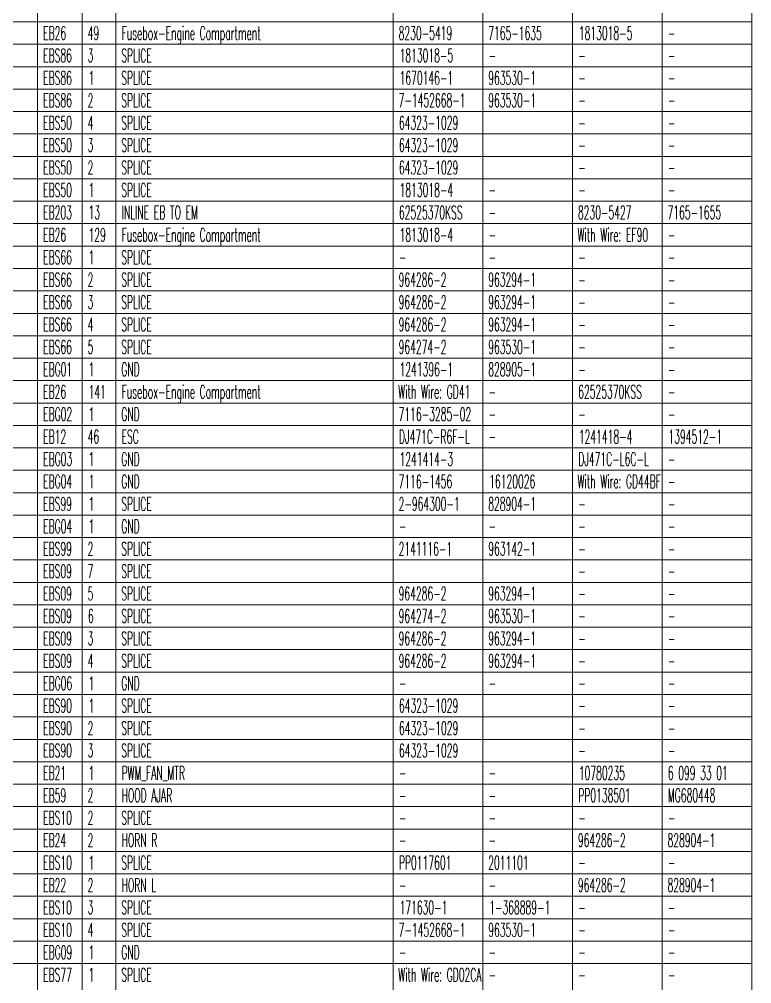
# Model space of a CAD drawing. Header units: inches. Extents: x 47316 to 59086, y 3141 to 11743.
# Drawn here: x 56685.1 to 56848.5, y 9878.5 to 10093.5 of the extents above; entities that cross this region are included whole.
import ezdxf

# ---------------------------------------------------------------- set-up
doc = ezdxf.new("R2010")
doc.units = ezdxf.units.IN
doc.header["$MEASUREMENT"] = 0
doc.styles.get("Standard").update_dxf_attribs({"font": ''})
doc.styles.get('Standard').set_extended_font_data('SimSun')

msp = doc.modelspace()

# ---------------------------------------------------------------- linework, layer by layer
at = {"color": 0, "linetype": 'Continuous', "lineweight": 15}
for p, q in [((56689.11, 9727.95), (56689.11, 10232.95)), ((56699.11, 9727.95), (56699.11, 10232.95)), ((56706.61, 9727.95), (56706.61, 10232.95)), ((56768.5, 9727.95), (56768.5, 10232.95)), ((56788.5, 9727.95), (56788.5, 10232.95)), ((56808.5, 9727.95), (56808.5, 10232.95)), ((56828.5, 9727.95), (56828.5, 10232.95)), ((56848.5, 9727.95), (56848.5, 10232.95)), ((56521.65, 10092.95), (56848.5, 10092.95)), ((56521.65, 10087.95), (56848.5, 10087.95)), ((56521.65, 10082.95), (56848.5, 10082.95)), ((56521.65, 10077.95), (56848.5, 10077.95)), ((56521.65, 10072.95), (56848.5, 10072.95)), ((56521.65, 10067.95), (56848.5, 10067.95)), ((56521.65, 10062.95), (56848.5, 10062.95)), ((56521.65, 10057.95), (56848.5, 10057.95)), ((56521.65, 10052.95), (56848.5, 10052.95)), ((56521.65, 10047.95), (56848.5, 10047.95)), ((56521.65, 10042.95), (56848.5, 10042.95)), ((56521.65, 10037.95), (56848.5, 10037.95)), ((56521.65, 10032.95), (56848.5, 10032.95)), ((56521.65, 10027.95), (56848.5, 10027.95)), ((56521.65, 10022.95), (56848.5, 10022.95)), ((56521.65, 10017.95), (56848.5, 10017.95)), ((56521.65, 10012.95), (56848.5, 10012.95)), ((56521.65, 10007.95), (56848.5, 10007.95)), ((56521.65, 10002.95), (56848.5, 10002.95)), ((56521.65, 9997.95), (56848.5, 9997.95)), ((56521.65, 9992.95), (56848.5, 9992.95)), ((56521.65, 9987.95), (56848.5, 9987.95)), ((56521.65, 9982.95), (56848.5, 9982.95)), ((56521.65, 9977.95), (56848.5, 9977.95)), ((56521.65, 9972.95), (56848.5, 9972.95)), ((56521.65, 9967.95), (56848.5, 9967.95)), ((56521.65, 9962.95), (56848.5, 9962.95)), ((56521.65, 9957.95), (56848.5, 9957.95)), ((56521.65, 9952.95), (56848.5, 9952.95)), ((56521.65, 9947.95), (56848.5, 9947.95)), ((56521.65, 9942.95), (56848.5, 9942.95)), ((56521.65, 9937.95), (56848.5, 9937.95)), ((56521.65, 9932.95), (56848.5, 9932.95)), ((56521.65, 9927.95), (56848.5, 9927.95)), ((56521.65, 9922.95), (56848.5, 9922.95)), ((56521.65, 9917.95), (56848.5, 9917.95)), ((56521.65, 9912.95), (56848.5, 9912.95)), ((56521.65, 9907.95), (56848.5, 9907.95)), ((56521.65, 9902.95), (56848.5, 9902.95)), ((56521.65, 9897.95), (56848.5, 9897.95)), ((56521.65, 9892.95), (56848.5, 9892.95)), ((56521.65, 9887.95), (56848.5, 9887.95)), ((56521.65, 9882.95), (56848.5, 9882.95))]:
    msp.add_line(p, q, dxfattribs=at)

# ---------------------------------------------------------------- texts
at = {"color": 7, "linetype": 'Continuous', "lineweight": 15, "char_height": 3, "attachment_point": 1}
for s, insert, width in [('\\Fromans.shx;\\W0.5000000000;\\T1.0000000000;\\o\\lEB26', (56690.4, 10091.95), 5.7143), ('\\Fromans.shx;\\W0.5000000000;\\T1.0000000000;\\o\\l49', (56700.33, 10091.95), 2.8571), ('\\Fromans.shx;\\W0.5000000000;\\T1.0000000000;\\o\\lFusebox-Engine Compartment', (56707.9, 10091.95), 34.8571), ('\\Fromans.shx;\\W0.5000000000;\\T1.0000000000;\\o\\l8230-5419', (56769.72, 10091.95), 13.2857), ('\\Fromans.shx;\\W0.5000000000;\\T1.0000000000;\\o\\l7165-1635', (56789.72, 10091.95), 13.2857), ('\\Fromans.shx;\\W0.5000000000;\\T1.0000000000;\\o\\l1813018-5', (56809.93, 10091.95), 13.2857), ('\\Fromans.shx;\\W0.5000000000;\\T1.0000000000;\\o\\l-', (56829.79, 10091.95), 1.8571), ('\\Fromans.shx;\\W0.5000000000;\\T1.0000000000;\\o\\lEBS86', (56690.4, 10086.95), 7.1429), ('\\Fromans.shx;\\W0.5000000000;\\T1.0000000000;\\o\\l3', (56700.33, 10086.95), 1.4286), ('\\Fromans.shx;\\W0.5000000000;\\T1.0000000000;\\o\\lSPLICE', (56707.83, 10086.95), 7.5714), ('\\Fromans.shx;\\W0.5000000000;\\T1.0000000000;\\o\\l1813018-5', (56769.93, 10086.95), 13.2857), ('\\Fromans.shx;\\W0.5000000000;\\T1.0000000000;\\o\\l-', (56789.79, 10086.95), 1.8571), ('\\Fromans.shx;\\W0.5000000000;\\T1.0000000000;\\o\\l-', (56809.79, 10086.95), 1.8571), ('\\Fromans.shx;\\W0.5000000000;\\T1.0000000000;\\o\\l-', (56829.79, 10086.95), 1.8571), ('\\Fromans.shx;\\W0.5000000000;\\T1.0000000000;\\o\\lEBS86', (56690.4, 10081.95), 7.1429), ('\\Fromans.shx;\\W0.5000000000;\\T1.0000000000;\\o\\l1', (56700.54, 10081.95), 1.4286), ('\\Fromans.shx;\\W0.5000000000;\\T1.0000000000;\\o\\lSPLICE', (56707.83, 10081.95), 7.5714), ('\\Fromans.shx;\\W0.5000000000;\\T1.0000000000;\\o\\l1670146-1', (56769.93, 10081.95), 13.2857), ('\\Fromans.shx;\\W0.5000000000;\\T1.0000000000;\\o\\l963530-1', (56789.72, 10081.95), 11.8571), ('\\Fromans.shx;\\W0.5000000000;\\T1.0000000000;\\o\\l-', (56809.79, 10081.95), 1.8571), ('\\Fromans.shx;\\W0.5000000000;\\T1.0000000000;\\o\\l-', (56829.79, 10081.95), 1.8571), ('\\Fromans.shx;\\W0.5000000000;\\T1.0000000000;\\o\\lEBS86', (56690.4, 10076.95), 7.1429), ('\\Fromans.shx;\\W0.5000000000;\\T1.0000000000;\\o\\l2', (56700.33, 10076.95), 1.4286), ('\\Fromans.shx;\\W0.5000000000;\\T1.0000000000;\\o\\lSPLICE', (56707.83, 10076.95), 7.5714), ('\\Fromans.shx;\\W0.5000000000;\\T1.0000000000;\\o\\l7-1452668-1', (56769.72, 10076.95), 16.5714), ('\\Fromans.shx;\\W0.5000000000;\\T1.0000000000;\\o\\l963530-1', (56789.72, 10076.95), 11.8571), ('\\Fromans.shx;\\W0.5000000000;\\T1.0000000000;\\o\\l-', (56809.79, 10076.95), 1.8571), ('\\Fromans.shx;\\W0.5000000000;\\T1.0000000000;\\o\\l-', (56829.79, 10076.95), 1.8571), ('\\Fromans.shx;\\W0.5000000000;\\T1.0000000000;\\o\\lEBS50', (56690.4, 10071.95), 7.1429), ('\\Fromans.shx;\\W0.5000000000;\\T1.0000000000;\\o\\l4', (56700.33, 10071.95), 1.4286), ('\\Fromans.shx;\\W0.5000000000;\\T1.0000000000;\\o\\lSPLICE', (56707.83, 10071.95), 7.5714), ('\\Fromans.shx;\\W0.5000000000;\\T1.0000000000;\\o\\l64323-1029', (56769.79, 10071.95), 14.7143), ('\\Fromans.shx;\\W0.5000000000;\\T1.0000000000;\\o\\l-', (56809.79, 10071.95), 1.8571), ('\\Fromans.shx;\\W0.5000000000;\\T1.0000000000;\\o\\l-', (56829.79, 10071.95), 1.8571), ('\\Fromans.shx;\\W0.5000000000;\\T1.0000000000;\\o\\lEBS50', (56690.4, 10066.95), 7.1429), ('\\Fromans.shx;\\W0.5000000000;\\T1.0000000000;\\o\\l3', (56700.33, 10066.95), 1.4286), ('\\Fromans.shx;\\W0.5000000000;\\T1.0000000000;\\o\\lSPLICE', (56707.83, 10066.95), 7.5714), ('\\Fromans.shx;\\W0.5000000000;\\T1.0000000000;\\o\\l64323-1029', (56769.79, 10066.95), 14.7143), ('\\Fromans.shx;\\W0.5000000000;\\T1.0000000000;\\o\\l-', (56809.79, 10066.95), 1.8571), ('\\Fromans.shx;\\W0.5000000000;\\T1.0000000000;\\o\\l-', (56829.79, 10066.95), 1.8571), ('\\Fromans.shx;\\W0.5000000000;\\T1.0000000000;\\o\\lEBS50', (56690.4, 10061.95), 7.1429), ('\\Fromans.shx;\\W0.5000000000;\\T1.0000000000;\\o\\l2', (56700.33, 10061.95), 1.4286), ('\\Fromans.shx;\\W0.5000000000;\\T1.0000000000;\\o\\lSPLICE', (56707.83, 10061.95), 7.5714), ('\\Fromans.shx;\\W0.5000000000;\\T1.0000000000;\\o\\l64323-1029', (56769.79, 10061.95), 14.7143), ('\\Fromans.shx;\\W0.5000000000;\\T1.0000000000;\\o\\l-', (56809.79, 10061.95), 1.8571), ('\\Fromans.shx;\\W0.5000000000;\\T1.0000000000;\\o\\l-', (56829.79, 10061.95), 1.8571), ('\\Fromans.shx;\\W0.5000000000;\\T1.0000000000;\\o\\lEBS50', (56690.4, 10056.95), 7.1429), ('\\Fromans.shx;\\W0.5000000000;\\T1.0000000000;\\o\\l1', (56700.54, 10056.95), 1.4286), ('\\Fromans.shx;\\W0.5000000000;\\T1.0000000000;\\o\\lSPLICE', (56707.83, 10056.95), 7.5714), ('\\Fromans.shx;\\W0.5000000000;\\T1.0000000000;\\o\\l1813018-4', (56769.93, 10056.95), 13.2857), ('\\Fromans.shx;\\W0.5000000000;\\T1.0000000000;\\o\\l-', (56789.79, 10056.95), 1.8571), ('\\Fromans.shx;\\W0.5000000000;\\T1.0000000000;\\o\\l-', (56809.79, 10056.95), 1.8571), ('\\Fromans.shx;\\W0.5000000000;\\T1.0000000000;\\o\\l-', (56829.79, 10056.95), 1.8571), ('\\Fromans.shx;\\W0.5000000000;\\T1.0000000000;\\o\\lEB203', (56690.4, 10051.95), 7.1429), ('\\Fromans.shx;\\W0.5000000000;\\T1.0000000000;\\o\\l13', (56700.54, 10051.95), 2.8571), ('\\Fromans.shx;\\W0.5000000000;\\T1.0000000000;\\o\\lINLINE EB TO EM', (56707.9, 10051.95), 20), ('\\Fromans.shx;\\W0.5000000000;\\T1.0000000000;\\o\\l62525370KSS', (56769.79, 10051.95), 15.7857), ('\\Fromans.shx;\\W0.5000000000;\\T1.0000000000;\\o\\l8230-5427', (56809.72, 10051.95), 13.2857), ('\\Fromans.shx;\\W0.5000000000;\\T1.0000000000;\\o\\l7165-1655', (56829.72, 10051.95), 13.2857), ('\\Fromans.shx;\\W0.5000000000;\\T1.0000000000;\\o\\l-', (56789.79, 10051.95), 1.8571), ('\\Fromans.shx;\\W0.5000000000;\\T1.0000000000;\\o\\lEB26', (56690.4, 10046.95), 5.7143), ('\\Fromans.shx;\\W0.5000000000;\\T1.0000000000;\\o\\l129', (56700.54, 10046.95), 4.2857), ('\\Fromans.shx;\\W0.5000000000;\\T1.0000000000;\\o\\lFusebox-Engine Compartment', (56707.9, 10046.95), 34.8571), ('\\Fromans.shx;\\W0.5000000000;\\T1.0000000000;\\o\\l1813018-4', (56769.93, 10046.95), 13.2857), ('\\Fromans.shx;\\W0.5000000000;\\T1.0000000000;\\o\\lWith Wire: EF90', (56809.65, 10046.95), 18.2143), ('\\Fromans.shx;\\W0.5000000000;\\T1.0000000000;\\o\\l-', (56789.79, 10046.95), 1.8571), ('\\Fromans.shx;\\W0.5000000000;\\T1.0000000000;\\o\\l-', (56829.79, 10046.95), 1.8571), ('\\Fromans.shx;\\W0.5000000000;\\T1.0000000000;\\o\\lEBS66', (56690.4, 10041.95), 7.1429), ('\\Fromans.shx;\\W0.5000000000;\\T1.0000000000;\\o\\l1', (56700.54, 10041.95), 1.4286), ('\\Fromans.shx;\\W0.5000000000;\\T1.0000000000;\\o\\lSPLICE', (56707.83, 10041.95), 7.5714), ('\\Fromans.shx;\\W0.5000000000;\\T1.0000000000;\\o\\l-', (56769.79, 10041.95), 1.8571), ('\\Fromans.shx;\\W0.5000000000;\\T1.0000000000;\\o\\l-', (56789.79, 10041.95), 1.8571), ('\\Fromans.shx;\\W0.5000000000;\\T1.0000000000;\\o\\l-', (56809.79, 10041.95), 1.8571), ('\\Fromans.shx;\\W0.5000000000;\\T1.0000000000;\\o\\l-', (56829.79, 10041.95), 1.8571), ('\\Fromans.shx;\\W0.5000000000;\\T1.0000000000;\\o\\lEBS66', (56690.4, 10036.95), 7.1429), ('\\Fromans.shx;\\W0.5000000000;\\T1.0000000000;\\o\\l2', (56700.33, 10036.95), 1.4286), ('\\Fromans.shx;\\W0.5000000000;\\T1.0000000000;\\o\\lSPLICE', (56707.83, 10036.95), 7.5714), ('\\Fromans.shx;\\W0.5000000000;\\T1.0000000000;\\o\\l964286-2', (56769.72, 10036.95), 11.8571), ('\\Fromans.shx;\\W0.5000000000;\\T1.0000000000;\\o\\l963294-1', (56789.72, 10036.95), 11.8571), ('\\Fromans.shx;\\W0.5000000000;\\T1.0000000000;\\o\\l-', (56809.79, 10036.95), 1.8571), ('\\Fromans.shx;\\W0.5000000000;\\T1.0000000000;\\o\\l-', (56829.79, 10036.95), 1.8571), ('\\Fromans.shx;\\W0.5000000000;\\T1.0000000000;\\o\\lEBS66', (56690.4, 10031.95), 7.1429), ('\\Fromans.shx;\\W0.5000000000;\\T1.0000000000;\\o\\l3', (56700.33, 10031.95), 1.4286), ('\\Fromans.shx;\\W0.5000000000;\\T1.0000000000;\\o\\lSPLICE', (56707.83, 10031.95), 7.5714), ('\\Fromans.shx;\\W0.5000000000;\\T1.0000000000;\\o\\l964286-2', (56769.72, 10031.95), 11.8571), ('\\Fromans.shx;\\W0.5000000000;\\T1.0000000000;\\o\\l963294-1', (56789.72, 10031.95), 11.8571), ('\\Fromans.shx;\\W0.5000000000;\\T1.0000000000;\\o\\l-', (56809.79, 10031.95), 1.8571), ('\\Fromans.shx;\\W0.5000000000;\\T1.0000000000;\\o\\l-', (56829.79, 10031.95), 1.8571), ('\\Fromans.shx;\\W0.5000000000;\\T1.0000000000;\\o\\lEBS66', (56690.4, 10026.95), 7.1429), ('\\Fromans.shx;\\W0.5000000000;\\T1.0000000000;\\o\\l4', (56700.33, 10026.95), 1.4286), ('\\Fromans.shx;\\W0.5000000000;\\T1.0000000000;\\o\\lSPLICE', (56707.83, 10026.95), 7.5714), ('\\Fromans.shx;\\W0.5000000000;\\T1.0000000000;\\o\\l964286-2', (56769.72, 10026.95), 11.8571), ('\\Fromans.shx;\\W0.5000000000;\\T1.0000000000;\\o\\l963294-1', (56789.72, 10026.95), 11.8571), ('\\Fromans.shx;\\W0.5000000000;\\T1.0000000000;\\o\\l-', (56809.79, 10026.95), 1.8571), ('\\Fromans.shx;\\W0.5000000000;\\T1.0000000000;\\o\\l-', (56829.79, 10026.95), 1.8571), ('\\Fromans.shx;\\W0.5000000000;\\T1.0000000000;\\o\\lEBS66', (56690.4, 10021.95), 7.1429), ('\\Fromans.shx;\\W0.5000000000;\\T1.0000000000;\\o\\l5', (56700.33, 10021.95), 1.4286), ('\\Fromans.shx;\\W0.5000000000;\\T1.0000000000;\\o\\lSPLICE', (56707.83, 10021.95), 7.5714), ('\\Fromans.shx;\\W0.5000000000;\\T1.0000000000;\\o\\l964274-2', (56769.72, 10021.95), 11.8571), ('\\Fromans.shx;\\W0.5000000000;\\T1.0000000000;\\o\\l963530-1', (56789.72, 10021.95), 11.8571), ('\\Fromans.shx;\\W0.5000000000;\\T1.0000000000;\\o\\l-', (56809.79, 10021.95), 1.8571), ('\\Fromans.shx;\\W0.5000000000;\\T1.0000000000;\\o\\l-', (56829.79, 10021.95), 1.8571), ('\\Fromans.shx;\\W0.5000000000;\\T1.0000000000;\\o\\lEBG01', (56690.4, 10016.95), 7.2143), ('\\Fromans.shx;\\W0.5000000000;\\T1.0000000000;\\o\\l1', (56700.54, 10016.95), 1.4286), ('\\Fromans.shx;\\W0.5000000000;\\T1.0000000000;\\o\\lGND', (56707.83, 10016.95), 4.5714), ('\\Fromans.shx;\\W0.5000000000;\\T1.0000000000;\\o\\l1241396-1', (56769.93, 10016.95), 13.2857), ('\\Fromans.shx;\\W0.5000000000;\\T1.0000000000;\\o\\l828905-1', (56789.72, 10016.95), 11.8571), ('\\Fromans.shx;\\W0.5000000000;\\T1.0000000000;\\o\\l-', (56809.79, 10016.95), 1.8571), ('\\Fromans.shx;\\W0.5000000000;\\T1.0000000000;\\o\\l-', (56829.79, 10016.95), 1.8571), ('\\Fromans.shx;\\W0.5000000000;\\T1.0000000000;\\o\\lEB26', (56690.4, 10011.95), 5.7143), ('\\Fromans.shx;\\W0.5000000000;\\T1.0000000000;\\o\\l141', (56700.54, 10011.95), 4.2857), ('\\Fromans.shx;\\W0.5000000000;\\T1.0000000000;\\o\\lFusebox-Engine Compartment', (56707.9, 10011.95), 34.8571), ('\\Fromans.shx;\\W0.5000000000;\\T1.0000000000;\\o\\lWith Wire: GD41', (56769.65, 10011.95), 18.5714), ('\\Fromans.shx;\\W0.5000000000;\\T1.0000000000;\\o\\l62525370KSS', (56809.79, 10011.95), 15.7857), ('\\Fromans.shx;\\W0.5000000000;\\T1.0000000000;\\o\\l-', (56789.79, 10011.95), 1.8571), ('\\Fromans.shx;\\W0.5000000000;\\T1.0000000000;\\o\\l-', (56829.79, 10011.95), 1.8571), ('\\Fromans.shx;\\W0.5000000000;\\T1.0000000000;\\o\\lEBG02', (56690.4, 10006.95), 7.2143), ('\\Fromans.shx;\\W0.5000000000;\\T1.0000000000;\\o\\l1', (56700.54, 10006.95), 1.4286), ('\\Fromans.shx;\\W0.5000000000;\\T1.0000000000;\\o\\lGND', (56707.83, 10006.95), 4.5714), ('\\Fromans.shx;\\W0.5000000000;\\T1.0000000000;\\o\\l7116-3285-02', (56769.72, 10006.95), 18), ('\\Fromans.shx;\\W0.5000000000;\\T1.0000000000;\\o\\l-', (56789.79, 10006.95), 1.8571), ('\\Fromans.shx;\\W0.5000000000;\\T1.0000000000;\\o\\l-', (56809.79, 10006.95), 1.8571), ('\\Fromans.shx;\\W0.5000000000;\\T1.0000000000;\\o\\l-', (56829.79, 10006.95), 1.8571), ('\\Fromans.shx;\\W0.5000000000;\\T1.0000000000;\\o\\lEB12', (56690.4, 10001.95), 5.7143), ('\\Fromans.shx;\\W0.5000000000;\\T1.0000000000;\\o\\l46', (56700.33, 10001.95), 2.8571), ('\\Fromans.shx;\\W0.5000000000;\\T1.0000000000;\\o\\lESC', (56707.9, 10001.95), 4.2857), ('\\Fromans.shx;\\W0.5000000000;\\T1.0000000000;\\o\\lDJ471C-R6F-L', (56769.79, 10001.95), 17.5714), ('\\Fromans.shx;\\W0.5000000000;\\T1.0000000000;\\o\\l1241418-4', (56809.93, 10001.95), 13.2857), ('\\Fromans.shx;\\W0.5000000000;\\T1.0000000000;\\o\\l1394512-1', (56829.93, 10001.95), 13.2857), ('\\Fromans.shx;\\W0.5000000000;\\T1.0000000000;\\o\\l-', (56789.79, 10001.95), 1.8571), ('\\Fromans.shx;\\W0.5000000000;\\T1.0000000000;\\o\\lEBG03', (56690.4, 9996.95), 7.2143), ('\\Fromans.shx;\\W0.5000000000;\\T1.0000000000;\\o\\l1', (56700.54, 9996.95), 1.4286), ('\\Fromans.shx;\\W0.5000000000;\\T1.0000000000;\\o\\lGND', (56707.83, 9996.95), 4.5714), ('\\Fromans.shx;\\W0.5000000000;\\T1.0000000000;\\o\\l1241414-3', (56769.93, 9996.95), 13.2857), ('\\Fromans.shx;\\W0.5000000000;\\T1.0000000000;\\o\\lDJ471C-L6C-L', (56809.79, 9996.95), 17.5), ('\\Fromans.shx;\\W0.5000000000;\\T1.0000000000;\\o\\l-', (56829.79, 9996.95), 1.8571), ('\\Fromans.shx;\\W0.5000000000;\\T1.0000000000;\\o\\lEBG04', (56690.4, 9991.95), 7.2143), ('\\Fromans.shx;\\W0.5000000000;\\T1.0000000000;\\o\\l1', (56700.54, 9991.95), 1.4286), ('\\Fromans.shx;\\W0.5000000000;\\T1.0000000000;\\o\\lGND', (56707.83, 9991.95), 4.5714), ('\\Fromans.shx;\\W0.5000000000;\\T1.0000000000;\\o\\l7116-1456', (56769.72, 9991.95), 13.2857), ('\\Fromans.shx;\\W0.5000000000;\\T1.0000000000;\\o\\l16120026', (56789.93, 9991.95), 11.4286), ('\\Fromans.shx;\\W0.5000000000;\\T1.0000000000;\\o\\lWith Wire: GD44BF', (56809.65, 9991.95), 21.3571), ('\\Fromans.shx;\\W0.5000000000;\\T1.0000000000;\\o\\l-', (56829.79, 9991.95), 1.8571), ('\\Fromans.shx;\\W0.5000000000;\\T1.0000000000;\\o\\lEBS99', (56690.4, 9986.95), 7.1429), ('\\Fromans.shx;\\W0.5000000000;\\T1.0000000000;\\o\\l1', (56700.54, 9986.95), 1.4286), ('\\Fromans.shx;\\W0.5000000000;\\T1.0000000000;\\o\\lSPLICE', (56707.83, 9986.95), 7.5714), ('\\Fromans.shx;\\W0.5000000000;\\T1.0000000000;\\o\\l2-964300-1', (56769.72, 9986.95), 15.1429), ('\\Fromans.shx;\\W0.5000000000;\\T1.0000000000;\\o\\l828904-1', (56789.72, 9986.95), 11.8571), ('\\Fromans.shx;\\W0.5000000000;\\T1.0000000000;\\o\\l-', (56809.79, 9986.95), 1.8571), ('\\Fromans.shx;\\W0.5000000000;\\T1.0000000000;\\o\\l-', (56829.79, 9986.95), 1.8571), ('\\Fromans.shx;\\W0.5000000000;\\T1.0000000000;\\o\\lEBG04', (56690.4, 9981.95), 7.2143), ('\\Fromans.shx;\\W0.5000000000;\\T1.0000000000;\\o\\l1', (56700.54, 9981.95), 1.4286), ('\\Fromans.shx;\\W0.5000000000;\\T1.0000000000;\\o\\lGND', (56707.83, 9981.95), 4.5714), ('\\Fromans.shx;\\W0.5000000000;\\T1.0000000000;\\o\\l-', (56769.79, 9981.95), 1.8571), ('\\Fromans.shx;\\W0.5000000000;\\T1.0000000000;\\o\\l-', (56789.79, 9981.95), 1.8571), ('\\Fromans.shx;\\W0.5000000000;\\T1.0000000000;\\o\\l-', (56809.79, 9981.95), 1.8571), ('\\Fromans.shx;\\W0.5000000000;\\T1.0000000000;\\o\\l-', (56829.79, 9981.95), 1.8571), ('\\Fromans.shx;\\W0.5000000000;\\T1.0000000000;\\o\\lEBS99', (56690.4, 9976.95), 7.1429), ('\\Fromans.shx;\\W0.5000000000;\\T1.0000000000;\\o\\l2', (56700.33, 9976.95), 1.4286), ('\\Fromans.shx;\\W0.5000000000;\\T1.0000000000;\\o\\lSPLICE', (56707.83, 9976.95), 7.5714), ('\\Fromans.shx;\\W0.5000000000;\\T1.0000000000;\\o\\l2141116-1', (56769.72, 9976.95), 13.2857), ('\\Fromans.shx;\\W0.5000000000;\\T1.0000000000;\\o\\l963142-1', (56789.72, 9976.95), 11.8571), ('\\Fromans.shx;\\W0.5000000000;\\T1.0000000000;\\o\\l-', (56809.79, 9976.95), 1.8571), ('\\Fromans.shx;\\W0.5000000000;\\T1.0000000000;\\o\\l-', (56829.79, 9976.95), 1.8571), ('\\Fromans.shx;\\W0.5000000000;\\T1.0000000000;\\o\\lEBS09', (56690.4, 9971.95), 7.1429), ('\\Fromans.shx;\\W0.5000000000;\\T1.0000000000;\\o\\l7', (56700.33, 9971.95), 1.4286), ('\\Fromans.shx;\\W0.5000000000;\\T1.0000000000;\\o\\lSPLICE', (56707.83, 9971.95), 7.5714), ('\\Fromans.shx;\\W0.5000000000;\\T1.0000000000;\\o\\l-', (56809.79, 9971.95), 1.8571), ('\\Fromans.shx;\\W0.5000000000;\\T1.0000000000;\\o\\l-', (56829.79, 9971.95), 1.8571), ('\\Fromans.shx;\\W0.5000000000;\\T1.0000000000;\\o\\lEBS09', (56690.4, 9966.95), 7.1429), ('\\Fromans.shx;\\W0.5000000000;\\T1.0000000000;\\o\\l5', (56700.33, 9966.95), 1.4286), ('\\Fromans.shx;\\W0.5000000000;\\T1.0000000000;\\o\\lSPLICE', (56707.83, 9966.95), 7.5714), ('\\Fromans.shx;\\W0.5000000000;\\T1.0000000000;\\o\\l964286-2', (56769.72, 9966.95), 11.8571), ('\\Fromans.shx;\\W0.5000000000;\\T1.0000000000;\\o\\l963294-1', (56789.72, 9966.95), 11.8571), ('\\Fromans.shx;\\W0.5000000000;\\T1.0000000000;\\o\\l-', (56809.79, 9966.95), 1.8571), ('\\Fromans.shx;\\W0.5000000000;\\T1.0000000000;\\o\\l-', (56829.79, 9966.95), 1.8571), ('\\Fromans.shx;\\W0.5000000000;\\T1.0000000000;\\o\\lEBS09', (56690.4, 9961.95), 7.1429), ('\\Fromans.shx;\\W0.5000000000;\\T1.0000000000;\\o\\l6', (56700.4, 9961.95), 1.4286), ('\\Fromans.shx;\\W0.5000000000;\\T1.0000000000;\\o\\lSPLICE', (56707.83, 9961.95), 7.5714), ('\\Fromans.shx;\\W0.5000000000;\\T1.0000000000;\\o\\l964274-2', (56769.72, 9961.95), 11.8571), ('\\Fromans.shx;\\W0.5000000000;\\T1.0000000000;\\o\\l963530-1', (56789.72, 9961.95), 11.8571), ('\\Fromans.shx;\\W0.5000000000;\\T1.0000000000;\\o\\l-', (56809.79, 9961.95), 1.8571), ('\\Fromans.shx;\\W0.5000000000;\\T1.0000000000;\\o\\l-', (56829.79, 9961.95), 1.8571), ('\\Fromans.shx;\\W0.5000000000;\\T1.0000000000;\\o\\lEBS09', (56690.4, 9956.95), 7.1429), ('\\Fromans.shx;\\W0.5000000000;\\T1.0000000000;\\o\\l3', (56700.33, 9956.95), 1.4286), ('\\Fromans.shx;\\W0.5000000000;\\T1.0000000000;\\o\\lSPLICE', (56707.83, 9956.95), 7.5714), ('\\Fromans.shx;\\W0.5000000000;\\T1.0000000000;\\o\\l964286-2', (56769.72, 9956.95), 11.8571), ('\\Fromans.shx;\\W0.5000000000;\\T1.0000000000;\\o\\l963294-1', (56789.72, 9956.95), 11.8571), ('\\Fromans.shx;\\W0.5000000000;\\T1.0000000000;\\o\\l-', (56809.79, 9956.95), 1.8571), ('\\Fromans.shx;\\W0.5000000000;\\T1.0000000000;\\o\\l-', (56829.79, 9956.95), 1.8571), ('\\Fromans.shx;\\W0.5000000000;\\T1.0000000000;\\o\\lEBS09', (56690.4, 9951.95), 7.1429), ('\\Fromans.shx;\\W0.5000000000;\\T1.0000000000;\\o\\l4', (56700.33, 9951.95), 1.4286), ('\\Fromans.shx;\\W0.5000000000;\\T1.0000000000;\\o\\lSPLICE', (56707.83, 9951.95), 7.5714), ('\\Fromans.shx;\\W0.5000000000;\\T1.0000000000;\\o\\l964286-2', (56769.72, 9951.95), 11.8571), ('\\Fromans.shx;\\W0.5000000000;\\T1.0000000000;\\o\\l963294-1', (56789.72, 9951.95), 11.8571), ('\\Fromans.shx;\\W0.5000000000;\\T1.0000000000;\\o\\l-', (56809.79, 9951.95), 1.8571), ('\\Fromans.shx;\\W0.5000000000;\\T1.0000000000;\\o\\l-', (56829.79, 9951.95), 1.8571), ('\\Fromans.shx;\\W0.5000000000;\\T1.0000000000;\\o\\lEBG06', (56690.4, 9946.95), 7.2143), ('\\Fromans.shx;\\W0.5000000000;\\T1.0000000000;\\o\\l1', (56700.54, 9946.95), 1.4286), ('\\Fromans.shx;\\W0.5000000000;\\T1.0000000000;\\o\\lGND', (56707.83, 9946.95), 4.5714), ('\\Fromans.shx;\\W0.5000000000;\\T1.0000000000;\\o\\l-', (56769.79, 9946.95), 1.8571), ('\\Fromans.shx;\\W0.5000000000;\\T1.0000000000;\\o\\l-', (56789.79, 9946.95), 1.8571), ('\\Fromans.shx;\\W0.5000000000;\\T1.0000000000;\\o\\l-', (56809.79, 9946.95), 1.8571), ('\\Fromans.shx;\\W0.5000000000;\\T1.0000000000;\\o\\l-', (56829.79, 9946.95), 1.8571), ('\\Fromans.shx;\\W0.5000000000;\\T1.0000000000;\\o\\lEBS90', (56690.4, 9941.95), 7.1429), ('\\Fromans.shx;\\W0.5000000000;\\T1.0000000000;\\o\\l1', (56700.54, 9941.95), 1.4286), ('\\Fromans.shx;\\W0.5000000000;\\T1.0000000000;\\o\\lSPLICE', (56707.83, 9941.95), 7.5714), ('\\Fromans.shx;\\W0.5000000000;\\T1.0000000000;\\o\\l64323-1029', (56769.79, 9941.95), 14.7143), ('\\Fromans.shx;\\W0.5000000000;\\T1.0000000000;\\o\\l-', (56809.79, 9941.95), 1.8571), ('\\Fromans.shx;\\W0.5000000000;\\T1.0000000000;\\o\\l-', (56829.79, 9941.95), 1.8571), ('\\Fromans.shx;\\W0.5000000000;\\T1.0000000000;\\o\\lEBS90', (56690.4, 9936.95), 7.1429), ('\\Fromans.shx;\\W0.5000000000;\\T1.0000000000;\\o\\l2', (56700.33, 9936.95), 1.4286), ('\\Fromans.shx;\\W0.5000000000;\\T1.0000000000;\\o\\lSPLICE', (56707.83, 9936.95), 7.5714), ('\\Fromans.shx;\\W0.5000000000;\\T1.0000000000;\\o\\l64323-1029', (56769.79, 9936.95), 14.7143), ('\\Fromans.shx;\\W0.5000000000;\\T1.0000000000;\\o\\l-', (56809.79, 9936.95), 1.8571), ('\\Fromans.shx;\\W0.5000000000;\\T1.0000000000;\\o\\l-', (56829.79, 9936.95), 1.8571), ('\\Fromans.shx;\\W0.5000000000;\\T1.0000000000;\\o\\lEBS90', (56690.4, 9931.95), 7.1429), ('\\Fromans.shx;\\W0.5000000000;\\T1.0000000000;\\o\\l3', (56700.33, 9931.95), 1.4286), ('\\Fromans.shx;\\W0.5000000000;\\T1.0000000000;\\o\\lSPLICE', (56707.83, 9931.95), 7.5714), ('\\Fromans.shx;\\W0.5000000000;\\T1.0000000000;\\o\\l64323-1029', (56769.79, 9931.95), 14.7143), ('\\Fromans.shx;\\W0.5000000000;\\T1.0000000000;\\o\\l-', (56809.79, 9931.95), 1.8571), ('\\Fromans.shx;\\W0.5000000000;\\T1.0000000000;\\o\\l-', (56829.79, 9931.95), 1.8571), ('\\Fromans.shx;\\W0.5000000000;\\T1.0000000000;\\o\\lEB21', (56690.4, 9926.95), 5.7143), ('\\Fromans.shx;\\W0.5000000000;\\T1.0000000000;\\o\\l1', (56700.54, 9926.95), 1.4286), ('\\Fromans.shx;\\W0.5000000000;\\T1.0000000000;\\o\\lPWM_FAN_MTR', (56707.9, 9926.95), 16.8571), ('\\Fromans.shx;\\W0.5000000000;\\T1.0000000000;\\o\\l10780235', (56809.93, 9926.95), 11.4286), ('\\Fromans.shx;\\W0.5000000000;\\T1.0000000000;\\o\\l6 099 33 01', (56829.79, 9926.95), 15.9286), ('\\Fromans.shx;\\W0.5000000000;\\T1.0000000000;\\o\\l-', (56769.79, 9926.95), 1.8571), ('\\Fromans.shx;\\W0.5000000000;\\T1.0000000000;\\o\\l-', (56789.79, 9926.95), 1.8571), ('\\Fromans.shx;\\W0.5000000000;\\T1.0000000000;\\o\\lEB59', (56690.4, 9921.95), 5.7143), ('\\Fromans.shx;\\W0.5000000000;\\T1.0000000000;\\o\\l2', (56700.33, 9921.95), 1.4286), ('\\Fromans.shx;\\W0.5000000000;\\T1.0000000000;\\o\\lHOOD AJAR', (56707.9, 9921.95), 12.9286), ('\\Fromans.shx;\\W0.5000000000;\\T1.0000000000;\\o\\lPP0138501', (56809.79, 9921.95), 13), ('\\Fromans.shx;\\W0.5000000000;\\T1.0000000000;\\o\\lMG680448', (56829.79, 9921.95), 11.7857), ('\\Fromans.shx;\\W0.5000000000;\\T1.0000000000;\\o\\l-', (56769.79, 9921.95), 1.8571), ('\\Fromans.shx;\\W0.5000000000;\\T1.0000000000;\\o\\l-', (56789.79, 9921.95), 1.8571), ('\\Fromans.shx;\\W0.5000000000;\\T1.0000000000;\\o\\lEBS10', (56690.4, 9916.95), 7.1429), ('\\Fromans.shx;\\W0.5000000000;\\T1.0000000000;\\o\\l2', (56700.33, 9916.95), 1.4286), ('\\Fromans.shx;\\W0.5000000000;\\T1.0000000000;\\o\\lSPLICE', (56707.83, 9916.95), 7.5714), ('\\Fromans.shx;\\W0.5000000000;\\T1.0000000000;\\o\\l-', (56769.79, 9916.95), 1.8571), ('\\Fromans.shx;\\W0.5000000000;\\T1.0000000000;\\o\\l-', (56789.79, 9916.95), 1.8571), ('\\Fromans.shx;\\W0.5000000000;\\T1.0000000000;\\o\\l-', (56809.79, 9916.95), 1.8571), ('\\Fromans.shx;\\W0.5000000000;\\T1.0000000000;\\o\\l-', (56829.79, 9916.95), 1.8571), ('\\Fromans.shx;\\W0.5000000000;\\T1.0000000000;\\o\\lEB24', (56690.4, 9911.95), 5.7143), ('\\Fromans.shx;\\W0.5000000000;\\T1.0000000000;\\o\\l2', (56700.33, 9911.95), 1.4286), ('\\Fromans.shx;\\W0.5000000000;\\T1.0000000000;\\o\\lHORN R', (56707.9, 9911.95), 9.2143), ('\\Fromans.shx;\\W0.5000000000;\\T1.0000000000;\\o\\l964286-2', (56809.72, 9911.95), 11.8571), ('\\Fromans.shx;\\W0.5000000000;\\T1.0000000000;\\o\\l828904-1', (56829.72, 9911.95), 11.8571), ('\\Fromans.shx;\\W0.5000000000;\\T1.0000000000;\\o\\l-', (56769.79, 9911.95), 1.8571), ('\\Fromans.shx;\\W0.5000000000;\\T1.0000000000;\\o\\l-', (56789.79, 9911.95), 1.8571), ('\\Fromans.shx;\\W0.5000000000;\\T1.0000000000;\\o\\lEBS10', (56690.4, 9906.95), 7.1429), ('\\Fromans.shx;\\W0.5000000000;\\T1.0000000000;\\o\\l1', (56700.54, 9906.95), 1.4286), ('\\Fromans.shx;\\W0.5000000000;\\T1.0000000000;\\o\\lSPLICE', (56707.83, 9906.95), 7.5714), ('\\Fromans.shx;\\W0.5000000000;\\T1.0000000000;\\o\\lPP0117601', (56769.79, 9906.95), 13), ('\\Fromans.shx;\\W0.5000000000;\\T1.0000000000;\\o\\l2011101', (56789.72, 9906.95), 10), ('\\Fromans.shx;\\W0.5000000000;\\T1.0000000000;\\o\\l-', (56809.79, 9906.95), 1.8571), ('\\Fromans.shx;\\W0.5000000000;\\T1.0000000000;\\o\\l-', (56829.79, 9906.95), 1.8571), ('\\Fromans.shx;\\W0.5000000000;\\T1.0000000000;\\o\\lEB22', (56690.4, 9901.95), 5.7143), ('\\Fromans.shx;\\W0.5000000000;\\T1.0000000000;\\o\\l2', (56700.33, 9901.95), 1.4286), ('\\Fromans.shx;\\W0.5000000000;\\T1.0000000000;\\o\\lHORN L', (56707.9, 9901.95), 8.9286), ('\\Fromans.shx;\\W0.5000000000;\\T1.0000000000;\\o\\l964286-2', (56809.72, 9901.95), 11.8571), ('\\Fromans.shx;\\W0.5000000000;\\T1.0000000000;\\o\\l828904-1', (56829.72, 9901.95), 11.8571), ('\\Fromans.shx;\\W0.5000000000;\\T1.0000000000;\\o\\l-', (56769.79, 9901.95), 1.8571), ('\\Fromans.shx;\\W0.5000000000;\\T1.0000000000;\\o\\l-', (56789.79, 9901.95), 1.8571), ('\\Fromans.shx;\\W0.5000000000;\\T1.0000000000;\\o\\lEBS10', (56690.4, 9896.95), 7.1429), ('\\Fromans.shx;\\W0.5000000000;\\T1.0000000000;\\o\\l3', (56700.33, 9896.95), 1.4286), ('\\Fromans.shx;\\W0.5000000000;\\T1.0000000000;\\o\\lSPLICE', (56707.83, 9896.95), 7.5714), ('\\Fromans.shx;\\W0.5000000000;\\T1.0000000000;\\o\\l171630-1', (56769.93, 9896.95), 11.8571), ('\\Fromans.shx;\\W0.5000000000;\\T1.0000000000;\\o\\l1-368889-1', (56789.93, 9896.95), 15.1429), ('\\Fromans.shx;\\W0.5000000000;\\T1.0000000000;\\o\\l-', (56809.79, 9896.95), 1.8571), ('\\Fromans.shx;\\W0.5000000000;\\T1.0000000000;\\o\\l-', (56829.79, 9896.95), 1.8571), ('\\Fromans.shx;\\W0.5000000000;\\T1.0000000000;\\o\\lEBS10', (56690.4, 9891.95), 7.1429), ('\\Fromans.shx;\\W0.5000000000;\\T1.0000000000;\\o\\l4', (56700.33, 9891.95), 1.4286), ('\\Fromans.shx;\\W0.5000000000;\\T1.0000000000;\\o\\lSPLICE', (56707.83, 9891.95), 7.5714), ('\\Fromans.shx;\\W0.5000000000;\\T1.0000000000;\\o\\l7-1452668-1', (56769.72, 9891.95), 16.5714), ('\\Fromans.shx;\\W0.5000000000;\\T1.0000000000;\\o\\l963530-1', (56789.72, 9891.95), 11.8571), ('\\Fromans.shx;\\W0.5000000000;\\T1.0000000000;\\o\\l-', (56809.79, 9891.95), 1.8571), ('\\Fromans.shx;\\W0.5000000000;\\T1.0000000000;\\o\\l-', (56829.79, 9891.95), 1.8571), ('\\Fromans.shx;\\W0.5000000000;\\T1.0000000000;\\o\\lEBG09', (56690.4, 9886.95), 7.2143), ('\\Fromans.shx;\\W0.5000000000;\\T1.0000000000;\\o\\l1', (56700.54, 9886.95), 1.4286), ('\\Fromans.shx;\\W0.5000000000;\\T1.0000000000;\\o\\lGND', (56707.83, 9886.95), 4.5714), ('\\Fromans.shx;\\W0.5000000000;\\T1.0000000000;\\o\\l-', (56769.79, 9886.95), 1.8571), ('\\Fromans.shx;\\W0.5000000000;\\T1.0000000000;\\o\\l-', (56789.79, 9886.95), 1.8571), ('\\Fromans.shx;\\W0.5000000000;\\T1.0000000000;\\o\\l-', (56809.79, 9886.95), 1.8571), ('\\Fromans.shx;\\W0.5000000000;\\T1.0000000000;\\o\\l-', (56829.79, 9886.95), 1.8571), ('\\Fromans.shx;\\W0.5000000000;\\T1.0000000000;\\o\\lEBS77', (56690.4, 9881.95), 7.1429), ('\\Fromans.shx;\\W0.5000000000;\\T1.0000000000;\\o\\l1', (56700.54, 9881.95), 1.4286), ('\\Fromans.shx;\\W0.5000000000;\\T1.0000000000;\\o\\lSPLICE', (56707.83, 9881.95), 7.5714), ('\\Fromans.shx;\\W0.5000000000;\\T1.0000000000;\\o\\lWith Wire: GD02CA', (56769.65, 9881.95), 21.3571), ('\\Fromans.shx;\\W0.5000000000;\\T1.0000000000;\\o\\l-', (56789.79, 9881.95), 1.8571), ('\\Fromans.shx;\\W0.5000000000;\\T1.0000000000;\\o\\l-', (56809.79, 9881.95), 1.8571), ('\\Fromans.shx;\\W0.5000000000;\\T1.0000000000;\\o\\l-', (56829.79, 9881.95), 1.8571)]:
    msp.add_mtext(s, dxfattribs=dict(at, insert=insert, width=width))

doc.saveas('drawing.dxf')
